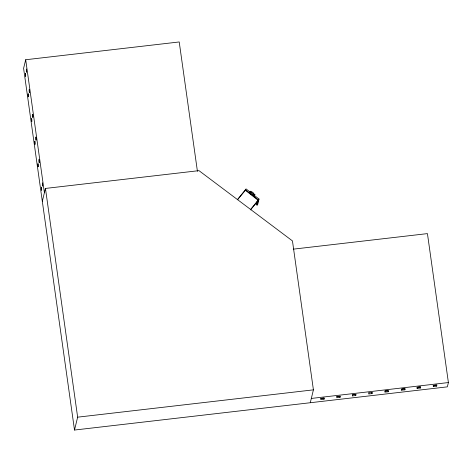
<?xml version="1.0" encoding="UTF-8"?>
<svg xmlns="http://www.w3.org/2000/svg" width="472" height="472" viewBox="0 0 472 472"><rect width="100%" height="100%" fill="white"/><g stroke="black" fill="none" stroke-linecap="round" stroke-linejoin="round"><path stroke-width="0.71" d="M197.42 171.306L179.218 41.955L25.694 59.743L23.6 68.328L74.505 430.045L447.356 386.851L448.4 382.556L427.437 233.61L293.277 249.157M42.315 201.308L45.454 188.434L198.977 170.646L292.457 240.909L313.414 389.854L310.275 402.728M74.505 430.045L77.644 417.171L45.454 188.434M237.327 199.75L246.065 188.9L250.526 192.393M250.951 194.098L251.057 193.667L249.759 192.647L250.585 191.248L253.724 193.201L252.933 194.458L254.231 195.479L254.095 196.051L252.791 195.03L252.691 195.461M250.585 191.248L249.759 192.647M251.989 191.838L251.198 193.095L249.894 192.075M252.933 194.458L253.724 193.201M253.623 193.626L254.921 194.647L254.095 196.051M256.809 201.916L256.19 204.453L257.057 205.131L257.741 204.305L259.022 199.06L253.942 195.072M257.057 205.131L258.137 200.7L250.797 209.533M250.284 209.91L259.022 199.06M324.022 399.188L324.305 398.043L321.013 398.427L320.736 399.572L324.022 399.188L323.875 398.126L320.582 398.51M340.017 397.336L340.294 396.191L337.008 396.574L336.725 397.719L340.017 397.336L339.869 396.273L336.577 396.657M352.478 395.896L352.761 394.751L356.047 394.368L355.77 395.512L352.478 395.896L352.33 394.828L355.617 394.45L355.77 395.512M369.01 392.84L368.732 393.984L372.019 393.601L372.302 392.456L368.579 392.916M371.865 392.568L372.019 393.601M388.179 391.76L388.456 390.615L385.164 390.993L384.887 392.138L388.179 391.76L388.025 390.692L384.739 391.076M401.595 390.202L401.873 389.058L405.165 388.68L404.882 389.825L401.595 390.202L401.442 389.14L404.734 388.757L404.882 389.825M417.13 388.403L417.413 387.258L420.699 386.875L420.422 388.019L417.13 388.403L416.982 387.341L420.275 386.957L420.422 388.019M433.337 386.527L433.615 385.382L436.907 384.999L436.629 386.143L433.337 386.527L433.19 385.465L436.476 385.081L436.629 386.143M237.74 199.497L245.18 190.54M254.231 195.479L254.921 194.647M77.644 417.171L313.414 389.854M311.325 398.439L448.4 382.556M251.299 192.665L253.039 194.027M245.381 189.726L258.337 199.886M245.263 190.198L258.219 200.358M25.694 59.743L44.409 192.729M25.317 73.337L25.405 76.322L25.317 73.337M26.343 69.13L26.432 72.116L26.343 69.13M28.196 93.816L28.291 96.801L28.196 93.816M29.223 89.609L29.317 92.595L29.223 89.609M31.689 118.596L31.777 121.581L31.689 118.596M32.71 114.389L32.804 117.375L32.71 114.389M34.887 141.334L34.975 144.32L34.887 141.334M35.913 137.128L36.002 140.113L35.913 137.128M38.043 163.76L38.132 166.746L38.043 163.76M39.07 159.554L39.158 162.545L39.07 159.554M41.347 187.225L41.436 190.21L41.347 187.225M42.368 183.018L42.462 186.003L42.368 183.018"/></g></svg>
